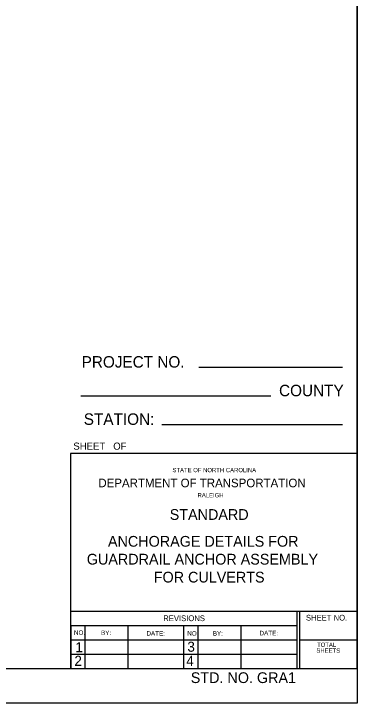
# Model space of a CAD drawing. Extents: x 0 to 331, y 0 to 241.
# Drawn here: x 270.6 to 330.6, y 0 to 120.3 of the extents above; entities that cross this region are included whole.
import ezdxf

# ---------------------------------------------------------------- set-up
doc = ezdxf.new("R2010")
doc.units = 0
for name, color, linetype in [('Enter Data Field Text', 7, 'Continuous'), ('Plan Sheet', 7, 'Continuous'), ('Plot Shape', 7, 'Continuous'), ('Text', 7, 'Continuous')]:
    doc.layers.add(name, color=color, linetype=linetype)

msp = doc.modelspace()

# ---------------------------------------------------------------- linework, layer by layer
at = {"layer": 'Plan Sheet'}
for p, q in [((330.54, 216.06), (330.54, 6.06)), ((328.05, 58.56), (302.96, 58.56)), ((315.55, 53.56), (282.33, 53.56)), ((328.05, 48.57), (296.51, 48.57)), ((330.54, 43.57), (280.55, 43.57)), ((280.55, 43.57), (280.55, 6.06)), ((280.54, 16.07), (330.54, 16.07)), ((280.55, 16.06), (330.54, 16.06)), ((320.05, 16.06), (320.05, 6.06)), ((320.55, 16.06), (320.55, 6.06)), ((280.55, 13.57), (320.07, 13.57)), ((280.58, 13.57), (280.58, 6.06)), ((283.04, 13.57), (283.04, 6.06)), ((290.54, 13.52), (290.54, 6.02)), ((300.3, 13.57), (300.3, 6)), ((302.81, 13.57), (302.81, 6.06)), ((310.31, 13.57), (310.31, 6.06)), ((280.55, 11.06), (320.15, 11.06)), ((320.55, 11.06), (330.46, 11.06)), ((280.55, 8.57), (320.07, 8.57)), ((10.54, 6.06), (330.54, 6.06)), ((330.63, 0), (330.63, 0))]:
    msp.add_line(p, q, dxfattribs=at)
at = {"layer": 'Plot Shape'}
msp.add_lwpolyline([(0, 220), (330.63, 220), (330.63, 0), (0, 0)], close=True, dxfattribs=at)

# ---------------------------------------------------------------- texts
at = {"layer": 'Enter Data Field Text'}
msp.add_text('SHEET   OF  ', height=1.25, dxfattribs=at).set_placement((281.03, 44.23))
at = {"layer": 'Plan Sheet'}
for s, height, p in [('PROJECT NO.', 2, (282.48, 58.56)), ('COUNTY', 2, (316.97, 53.56)), ('STATION:', 2, (282.85, 48.57)), ('STATE OF NORTH CAROLINA', 0.75, (298.35, 40.31)), ('DEPARTMENT OF TRANSPORTATION', 1.5, (285.4, 37.68)), ('RALEIGH', 0.75, (302.73, 35.92)), ('REVISIONS', 1, (296.74, 14.32)), ('SHEET NO.', 1, (321.67, 14.42)), ('NO.', 0.797, (281.14, 11.92)), ('BY:', 0.797, (285.86, 11.88)), ('DATE:', 0.797, (293.8, 11.79)), ('NO.', 0.797, (300.94, 11.79)), ('BY:', 0.797, (305.4, 11.79)), ('DATE:', 0.797, (313.56, 11.84)), ('1', 1.75, (281.4, 8.9)), ('3', 1.75, (300.96, 8.98)), ('TOTAL', 0.75, (323.62, 9.83)), ('SHEETS', 0.75, (323.5, 8.82)), ('2', 1.75, (281.22, 6.52)), ('4', 1.75, (300.77, 6.52))]:
    msp.add_text(s, height=height, dxfattribs=at).set_placement(p)
at = {"layer": 'Text'}
for s, p in [('STANDARD', (297.87, 31.99)), ('ANCHORAGE DETAILS FOR', (287.08, 27.31)), ('GUARDRAIL ANCHOR ASSEMBLY', (283.38, 24.19)), ('FOR CULVERTS', (295.08, 21.06)), ('STD. NO. GRA1', (301.55, 3.52))]:
    msp.add_text(s, height=1.875, dxfattribs=at).set_placement(p)

doc.saveas('drawing.dxf')
